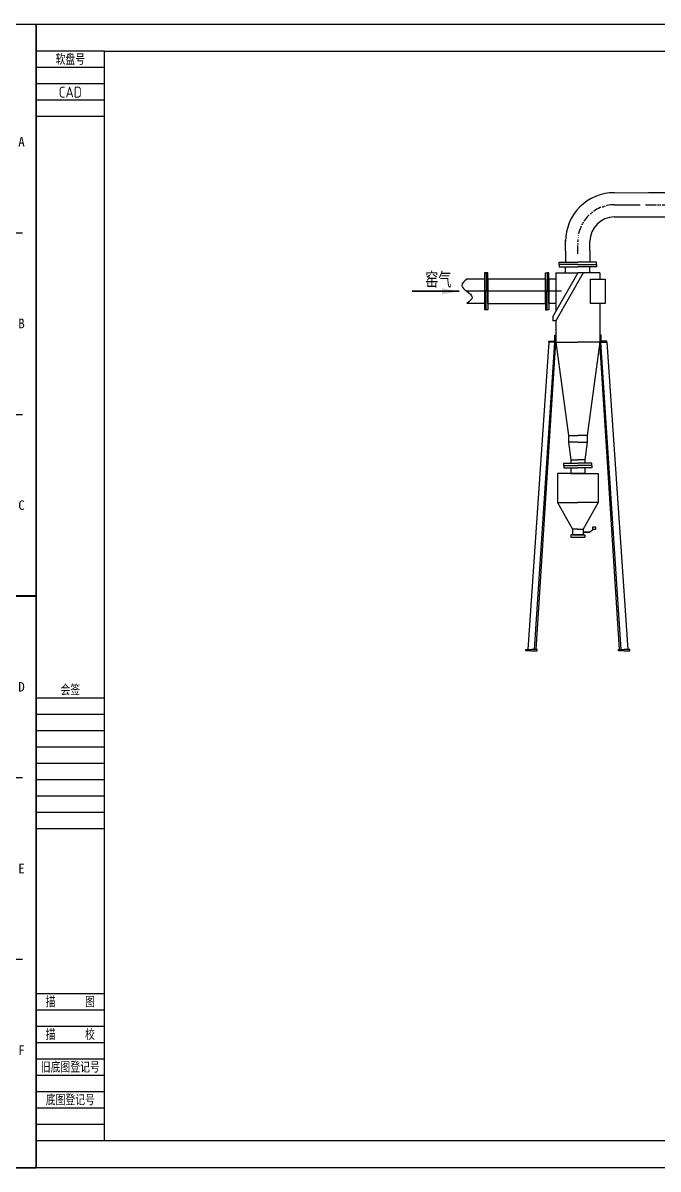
# Model space of a CAD drawing. Header units: millimetres. Extents: x 9671 to 25689, y -17516 to -2951.
# Drawn here: x 24796.3 to 25029.3, y -4598.2 to -4177.4 of the extents above; entities that cross this region are included whole.
import ezdxf
from ezdxf.enums import TextEntityAlignment as Align

# ---------------------------------------------------------------- set-up
doc = ezdxf.new("R2010")
doc.units = ezdxf.units.MM
for name, pattern in [('1', [0]), ('CENTER', [50.8, 31.75, -6.35, 6.35, -6.35]), ('GBDIVIDE2X', [17, 10, -2, 0.5, -2, 0.5, -2]), ('GEN7', [13.75, 9.75, -1.5, 1, -1.5])]:
    doc.linetypes.add(name, pattern=pattern)
for name, color, linetype in [('2A', 7, 'GEN7'), ('CEN', 1, 'CENTER'), ('CON', 7, 'Continuous'), ('CONX', 1, 'Continuous'), ('DIVIDE', 1, 'GBDIVIDE2X'), ('RAHM2', 1, 'Continuous'), ('RAHM3', 2, 'Continuous'), ('RAHM5', 7, 'Continuous'), ('sb', 2, 'Continuous')]:
    doc.layers.add(name, color=color, linetype=linetype)
doc.styles.add('HZ', font='SIMHEI.TTF', dxfattribs={"width": 0.75})
doc.styles.add('QSDI', font='SimSun.ttf', dxfattribs={"width": 0.8})
doc.styles.add('USER1', font='gbenor.shx', dxfattribs={"bigfont": 'gbcbig.shx'})

# ---------------------------------------------------------------- blocks, each defined once
blk = doc.blocks.new('2#图框，横')
for p, q in [((7777.69, 0), (7777.69, 420)), ((7777.69, 420), (8371.69, 420)), ((8371.69, 420), (8371.69, 0)), ((7872.57, 415), (7872.57, 410)), ((7942.44, 415), (7942.44, 410)), ((8012.32, 415), (8012.32, 410)), ((8152.07, 415), (8152.07, 410)), ((8221.94, 415), (8221.94, 410)), ((8291.82, 415), (8291.82, 410)), ((8361.69, 343.33), (8366.69, 343.33)), ((8371.69, 0), (8371.69, 297)), ((7797.69, 276.67), (7802.69, 276.67)), ((8361.69, 276.67), (8366.69, 276.67)), ((7797.69, 143.33), (7802.69, 143.33)), ((8361.69, 143.33), (8366.69, 143.33)), ((7797.69, 76.67), (7802.69, 76.67)), ((8361.69, 76.67), (8366.69, 76.67)), ((7872.57, 10), (7872.57, 5)), ((7942.44, 10), (7942.44, 5)), ((8012.32, 10), (8012.32, 5)), ((8152.07, 10), (8152.07, 5)), ((8221.94, 10), (8221.94, 5)), ((8291.82, 10), (8291.82, 5)), ((8371.69, 0), (7777.69, 0)), ((7951.69, 0), (8371.69, 0))]:
    blk.add_line(p, q)
for points, const_width in [([(8082.19, 410), (8082.19, 420)], 0.8), ([(8082.19, 410), (8082.19, 420)], 0.5), ([(7802.69, 210), (7792.69, 210)], 0.8), ([(8361.69, 210), (8371.69, 210)], 0.8), ([(7792.69, 210), (7802.69, 210)], 0.5), ([(8361.69, 210), (8371.69, 210)], 0.5), ([(8082.19, 10), (8082.19, 0)], 0.8), ([(8082.19, 10), (8082.19, 0)], 0.5)]:
    blk.add_lwpolyline(points, dxfattribs=dict(const_width=const_width))
blk.add_lwpolyline([(7802.69, 10, 1, 1, 0), (7802.69, 410, 0.6, 0.6, 0), (8361.69, 410, 0.6, 0.6, 0), (8361.69, 10, 0.6, 0.6, 0)], format="xyseb", close=True)
for p in [(7797.69, 276.67), (7797.69, 210), (7797.69, 143.33), (7797.69, 76.67)]:
    blk.add_point(p)
at = {"style": 'QSDI'}
for s, p in [('1', (7836.11, 412.98)), ('2', (7907.86, 412.98)), ('3', (7979.61, 412.98)), ('4', (8051.36, 412.98)), ('5', (8123.11, 412.98)), ('6', (8194.86, 412.98)), ('7', (8266.61, 412.98)), ('8', (8338.36, 412.98)), ('A', (8365.11, 375.02)), ('B', (7796.11, 308.32)), ('B', (8365.11, 308.32)), ('C', (7796.11, 241.62)), ('C', (8365.11, 241.62)), ('D', (7796.11, 174.92)), ('D', (8365.11, 174.92)), ('E', (7796.11, 108.22)), ('E', (8365.11, 108.22)), ('F', (7796.11, 41.52)), ('F', (8365.11, 41.52)), ('1', (7836.11, 2.98)), ('2', (7907.86, 2.98)), ('3', (7979.61, 2.98)), ('4', (8051.36, 2.98)), ('5', (8123.11, 2.98)), ('6', (8194.86, 2.98)), ('7', (8266.61, 2.98)), ('8', (8338.36, 2.98))]:
    blk.add_text(s, height=3.5, dxfattribs=at).set_placement(p)

msp = doc.modelspace()

# ---------------------------------------------------------------- linework, layer by layer
msp.add_line((24826.15, -4587.84), (24801.15, -4587.84))
at = {"layer": '2A', "color": 1}
msp.add_solid([(24956.35, -4275.97), (24956.35, -4275.97), (24949.95, -4277.1), (24949.95, -4274.85)], dxfattribs=at)
at = {"layer": 'CEN', "ltscale": 0.3}
msp.add_line((25013.23, -4244.22), (25025.71, -4244.22), dxfattribs=at)
at = {"layer": 'CEN', "color": 2, "linetype": '1', "ltscale": 0.4}
for p, q in [((24961.16, -4275.96), (24959.08, -4275.96)), ((24978.59, -4275.96), (24961.16, -4275.96)), ((24993.89, -4275.96), (24978.59, -4275.96))]:
    msp.add_line(p, q, dxfattribs=at)
at = {"layer": 'CON', "color": 2, "linetype": '1'}
for p, q in [((24993.04, -4266.18), (24993.04, -4265.33)), ((24999.84, -4266.18), (24993.04, -4266.18)), ((24993.04, -4266.18), (24993.04, -4267.03)), ((24999.84, -4266.18), (24993.04, -4266.18)), ((24999.84, -4266.18), (25006.64, -4266.18)), ((24999.84, -4266.18), (25006.64, -4266.18)), ((25006.64, -4266.18), (25006.64, -4265.33)), ((25006.64, -4266.18), (25006.64, -4267.03)), ((24988.62, -4269.16), (24988.62, -4275.96)), ((24988.62, -4269.16), (24988.62, -4275.96)), ((24989.21, -4269.16), (24988.62, -4269.16)), ((24989.21, -4275.96), (24989.21, -4269.16)), ((24999.84, -4269.16), (24990.72, -4285.19)), ((25001.79, -4269.16), (24991.76, -4286.8)), ((24991.76, -4269.16), (24991.76, -4283.36)), ((24991.76, -4269.16), (24999.84, -4269.16)), ((24993.04, -4267.03), (24999.84, -4267.03)), ((24995.37, -4269.16), (24995.37, -4267.03)), ((25006.64, -4267.03), (24999.84, -4267.03)), ((25007.91, -4269.16), (24999.84, -4269.16)), ((25004.3, -4269.16), (25004.3, -4267.03)), ((25007.91, -4269.16), (25007.91, -4271.54)), ((24989.21, -4271.5), (24989.21, -4275.96)), ((24991.76, -4271.5), (24989.21, -4271.5)), ((24988.62, -4282.76), (24988.62, -4275.96)), ((24988.62, -4282.76), (24988.62, -4275.96)), ((24989.21, -4280.42), (24989.21, -4275.96)), ((24989.21, -4275.96), (24989.21, -4282.76)), ((24989.21, -4282.76), (24988.62, -4282.76)), ((24991.76, -4280.42), (24989.21, -4280.42)), ((25007.91, -4280.44), (25007.91, -4294.66)), ((24990.72, -4285.19), (24990.72, -4286.8)), ((24991.76, -4286.8), (24990.72, -4286.8)), ((24991.76, -4286.8), (24991.76, -4287.2)), ((24991.76, -4287.2), (24991.76, -4294.66)), ((24991.34, -4294.23), (24991.34, -4292.11)), ((24991.34, -4292.11), (24991.76, -4292.11)), ((24991.34, -4292.11), (24991.76, -4292.11)), ((24991.34, -4294.23), (24991.34, -4292.11)), ((25008.34, -4292.11), (25007.91, -4292.11)), ((25008.34, -4292.11), (25007.91, -4292.11)), ((25008.34, -4294.23), (25008.34, -4292.11)), ((25008.34, -4294.23), (25008.34, -4292.11)), ((24989.21, -4294.66), (24989.21, -4294.23)), ((24989.21, -4294.23), (24991.34, -4294.23)), ((24989.21, -4294.23), (24991.34, -4294.23)), ((24989.21, -4294.66), (24989.21, -4294.23)), ((24991.76, -4294.66), (24989.21, -4294.66)), ((24991.76, -4294.66), (24989.21, -4294.66)), ((24991.76, -4294.66), (24996.44, -4328.87)), ((24991.76, -4294.66), (24999.84, -4294.66)), ((25007.91, -4294.66), (24999.84, -4294.66)), ((25007.91, -4294.66), (25003.24, -4328.87)), ((25007.91, -4294.66), (25010.46, -4294.66)), ((25007.91, -4294.66), (25010.46, -4294.66)), ((25007.91, -4294.66), (25010.46, -4294.66)), ((25007.91, -4294.66), (25010.46, -4294.66)), ((25010.46, -4294.23), (25008.34, -4294.23)), ((25010.46, -4294.23), (25008.34, -4294.23)), ((25010.46, -4294.23), (25008.34, -4294.23)), ((25010.46, -4294.23), (25008.34, -4294.23)), ((25010.46, -4294.66), (25010.46, -4294.23)), ((25010.46, -4294.66), (25010.46, -4294.23)), ((25010.46, -4294.66), (25010.46, -4294.23)), ((25010.46, -4294.66), (25010.46, -4294.23)), ((24996.44, -4328.87), (24996.44, -4331.42)), ((24996.44, -4328.87), (24999.84, -4328.87)), ((25003.24, -4328.87), (24999.84, -4328.87)), ((25003.24, -4328.87), (25003.24, -4331.42)), ((24996.44, -4331.42), (24997.29, -4337.8)), ((24999.84, -4331.42), (24996.44, -4331.42)), ((24999.84, -4331.42), (25003.24, -4331.42)), ((25003.24, -4331.42), (25002.39, -4337.8)), ((24997.29, -4337.8), (24997.29, -4339.07)), ((24997.29, -4337.8), (24999.84, -4337.8)), ((25002.39, -4337.8), (24999.84, -4337.8)), ((25002.39, -4337.8), (25002.39, -4339.07)), ((24994.74, -4339.07), (24999.84, -4339.07)), ((24994.74, -4339.92), (24994.74, -4339.07)), ((24994.74, -4339.92), (24999.84, -4339.92)), ((24994.74, -4339.92), (24999.84, -4339.92)), ((24994.74, -4339.92), (24994.74, -4340.77)), ((24994.74, -4340.77), (24999.84, -4340.77)), ((24997.29, -4340.77), (24997.29, -4342.9)), ((25004.94, -4339.07), (24999.84, -4339.07)), ((25004.94, -4339.92), (24999.84, -4339.92)), ((25004.94, -4339.92), (24999.84, -4339.92)), ((25004.94, -4340.77), (24999.84, -4340.77)), ((25002.39, -4340.77), (25002.39, -4342.9)), ((25004.94, -4339.92), (25004.94, -4339.07)), ((25004.94, -4339.92), (25004.94, -4340.77)), ((24992.4, -4342.9), (24992.4, -4353.52)), ((24999.84, -4342.9), (24992.4, -4342.9)), ((24997.29, -4342.9), (24999.84, -4342.9)), ((25002.39, -4342.9), (24999.84, -4342.9)), ((24999.84, -4342.9), (25007.27, -4342.9)), ((25007.27, -4342.9), (25007.27, -4353.52)), ((24992.4, -4353.52), (24997.92, -4363.3)), ((24992.4, -4353.52), (24999.84, -4353.52)), ((25007.27, -4353.52), (24999.84, -4353.52)), ((25007.27, -4353.52), (25001.75, -4363.3)), ((24997.92, -4363.3), (24997.92, -4365.42)), ((24999.84, -4363.3), (24997.92, -4363.3)), ((24999.84, -4363.3), (25001.75, -4363.3)), ((25001.75, -4363.3), (25001.75, -4365.42)), ((24997.29, -4365.42), (24997.29, -4366.19)), ((24999.84, -4365.42), (24997.29, -4365.42)), ((24997.92, -4365.42), (24999.84, -4365.42)), ((25001.75, -4365.42), (24999.84, -4365.42)), ((24999.84, -4365.42), (25002.39, -4365.42)), ((25004.09, -4364.43), (25001.79, -4364.43)), ((25002.39, -4365.42), (25002.39, -4366.19))]:
    msp.add_line(p, q, dxfattribs=at)
msp.add_lwpolyline([(25004.49, -4271.54), (25009.83, -4271.54), (25009.83, -4280.44), (25004.49, -4280.44)], close=True, dxfattribs=at)
at = {"layer": 'DEFPOINTS', "color": 2, "linetype": '1'}
msp.add_point((24999.84, -4368.34), dxfattribs=at)
at = {"layer": 'DIVIDE', "color": 2, "linetype": '1', "ltscale": 0.3}
for p, q in [((25013.19, -4239.76), (25025.71, -4239.75)), ((25025.71, -4239.75), (25036.78, -4239.75)), ((25013.22, -4248.68), (25025.71, -4248.68)), ((25025.71, -4248.68), (25036.78, -4248.68)), ((24995.34, -4261.11), (24995.34, -4257.21)), ((25004.29, -4261.11), (25004.29, -4257.6)), ((24995.34, -4261.11), (24995.34, -4265.33)), ((25004.29, -4261.11), (25004.29, -4265.33)), ((24993.04, -4265.33), (24999.84, -4265.33)), ((25006.64, -4265.33), (24999.84, -4265.33))]:
    msp.add_line(p, q, dxfattribs=at)
at = {"layer": 'DIVIDE', "ltscale": 0.3}
for p, q in [((25025.71, -4244.22), (25036.78, -4244.22)), ((24995.34, -4261.11), (24995.34, -4257.61)), ((24999.84, -4262.16), (24999.84, -4257.6)), ((24999.84, -4257.66), (24999.84, -4257.6))]:
    msp.add_line(p, q, dxfattribs=at)
at = {"layer": 'DIVIDE', "color": 2, "linetype": '1', "ltscale": 0.2}
for p, q in [((24965.58, -4269.16), (24965.58, -4282.69)), ((24966.18, -4269.16), (24965.58, -4269.16)), ((24965.58, -4271.5), (24959.08, -4271.5)), ((24965.58, -4280.42), (24959.08, -4280.42))]:
    msp.add_line(p, q, dxfattribs=at)
at = {"layer": 'DIVIDE', "color": 2, "linetype": '1'}
for p, q in [((24966.77, -4269.16), (24966.18, -4269.16)), ((24966.18, -4269.16), (24966.18, -4275.96)), ((24988.02, -4269.16), (24988.62, -4269.16)), ((24966.77, -4271.5), (24966.77, -4275.96)), ((24966.18, -4282.76), (24966.18, -4275.96)), ((24966.77, -4275.96), (24966.77, -4282.76)), ((24966.77, -4280.42), (24966.77, -4275.96)), ((24988.02, -4280.42), (24988.02, -4275.96)), ((24965.58, -4282.69), (24966.77, -4282.69)), ((24966.77, -4282.76), (24966.18, -4282.76)), ((24988.02, -4282.76), (24988.62, -4282.76)), ((25001.79, -4364.43), (25004.09, -4364.43))]:
    msp.add_line(p, q, dxfattribs=at)
at = {"layer": 'DIVIDE', "color": 2, "linetype": '1', "ltscale": 0.1}
for p, q in [((24966.18, -4269.16), (24966.18, -4275.96)), ((24966.77, -4275.96), (24966.77, -4269.16)), ((24988.02, -4275.96), (24988.02, -4269.16)), ((24966.77, -4271.5), (24966.77, -4280.42)), ((24988.02, -4271.5), (24966.77, -4271.5)), ((24988.02, -4271.5), (24988.02, -4275.96)), ((24966.18, -4282.76), (24966.18, -4275.96)), ((24988.02, -4275.96), (24988.02, -4282.76)), ((24966.77, -4280.42), (24988.02, -4280.42))]:
    msp.add_line(p, q, dxfattribs=at)
at = {"layer": 'DIVIDE', "color": 2, "linetype": 'ByBlock', "ltscale": 0.4}
for p, q in [((24989.21, -4294.66), (24981.48, -4407.53)), ((24983.98, -4407.53), (24991.41, -4294.66)), ((24984.53, -4407.53), (24991.76, -4294.66)), ((25015.15, -4407.53), (25007.91, -4294.66)), ((25015.7, -4407.53), (25008.27, -4294.66)), ((25010.46, -4294.66), (25018.19, -4407.53))]:
    msp.add_line(p, q, dxfattribs=at)
at = {"layer": 'DIVIDE', "color": 2, "linetype": 'ByBlock', "ltscale": 0.5}
for p, q in [((24980.71, -4407.96), (24980.71, -4407.53)), ((24980.71, -4407.53), (24982.84, -4407.53)), ((24982.84, -4407.96), (24980.71, -4407.96)), ((24984.96, -4407.53), (24982.84, -4407.53)), ((24982.84, -4407.96), (24984.96, -4407.96)), ((24984.96, -4407.96), (24984.96, -4407.53)), ((25014.71, -4407.53), (25016.84, -4407.53)), ((25014.71, -4407.96), (25014.71, -4407.53)), ((25016.84, -4407.96), (25014.71, -4407.96)), ((25018.96, -4407.53), (25016.84, -4407.53)), ((25016.84, -4407.96), (25018.96, -4407.96)), ((25018.96, -4407.96), (25018.96, -4407.53))]:
    msp.add_line(p, q, dxfattribs=at)
at = {"layer": 'DIVIDE', "color": 2, "linetype": '1', "ltscale": 0.3}
for centre, radius, start, end in [((25013.19, -4257.61), 17.85, 90.0077, 180.026), ((25013.22, -4257.6), 8.92, 90, 180)]:
    msp.add_arc(centre, radius, start, end, dxfattribs=at)
at = {"layer": 'DIVIDE', "ltscale": 0.3}
msp.add_arc((25013.23, -4257.6), 13.39, 90, 180, dxfattribs=at)
at = {"layer": 'DIVIDE', "color": 2, "linetype": '1', "ltscale": 0.1}
msp.add_spline([(24959.08, -4271.5), (24957.3, -4273.79), (24959.08, -4275.96), (24961.07, -4278.13), (24959.08, -4280.42)], degree=3, dxfattribs=at)
at = {"layer": 'RAHM2', "color": 1}
for p, q in [((24826.15, -4431.34), (24801.15, -4431.34)), ((24826.15, -4443.34), (24801.15, -4443.34)), ((24826.15, -4455.34), (24801.15, -4455.34)), ((24826.15, -4467.34), (24801.15, -4467.34))]:
    msp.add_line(p, q, dxfattribs=at)
at = {"layer": 'RAHM3'}
for p, q in [((24826.15, -4425.34), (24801.15, -4425.34)), ((24826.15, -4437.34), (24801.15, -4437.34)), ((24826.15, -4449.34), (24801.15, -4449.34)), ((24826.15, -4461.34), (24801.15, -4461.34)), ((24826.15, -4473.34), (24801.15, -4473.34))]:
    msp.add_line(p, q, dxfattribs=at)
at = {"layer": 'RAHM5', "color": 1}
for p, q in [((24801.15, -4597.84), (24801.15, -4177.84)), ((24826.15, -4187.84), (24801.15, -4187.84)), ((24826.15, -4193.84), (24801.15, -4193.84)), ((24826.15, -4199.84), (24801.15, -4199.84)), ((24826.15, -4205.84), (24801.15, -4205.84)), ((24826.15, -4211.84), (24801.15, -4211.84)), ((24826.15, -4533.84), (24801.15, -4533.84)), ((24826.15, -4539.84), (24801.15, -4539.84)), ((24826.15, -4545.84), (24801.15, -4545.84)), ((24826.15, -4551.84), (24801.15, -4551.84)), ((24826.15, -4557.84), (24801.15, -4557.84)), ((24826.15, -4563.84), (24801.15, -4563.84)), ((24826.15, -4569.84), (24801.15, -4569.84)), ((24826.15, -4575.84), (24801.15, -4575.84)), ((24826.15, -4581.84), (24801.15, -4581.84))]:
    msp.add_line(p, q, dxfattribs=at)
msp.add_lwpolyline([(24801.15, -4177.84), (25395.15, -4177.84), (25395.15, -4597.84), (24801.15, -4597.84)], dxfattribs=at)
msp.add_lwpolyline([(24826.15, -4587.84), (24826.15, -4187.84), (25385.15, -4187.84), (25385.15, -4587.84)], close=True, dxfattribs=at)
at = {"layer": 'sb', "color": 2, "linetype": '1'}
for p, q in [((25004.09, -4364.43), (25005.34, -4363.43)), ((24997.29, -4366.19), (25002.39, -4366.19))]:
    msp.add_line(p, q, dxfattribs=at)
at = {"layer": 'sb', "color": 4, "const_width": 0.6}
msp.add_lwpolyline([(24938.94, -4275.97), (24956.35, -4275.97)], dxfattribs=at)
at = {"layer": 'sb', "color": 2, "linetype": '1'}
msp.add_lwpolyline([(25005.34, -4362.43), (25006.35, -4362.43), (25006.35, -4363.43), (25005.34, -4363.43)], close=True, dxfattribs=at)

# ---------------------------------------------------------------- block references
msp.add_blockref('2#图框，横', (16429.45, -4597.84))

# ---------------------------------------------------------------- texts
at = {"layer": 'CONX', "style": 'HZ', "width": 0.7}
msp.add_text('窑气', height=5, dxfattribs=at).set_placement((24943.87, -4274.1))
at = {"layer": 'RAHM5', "color": 1, "style": 'USER1'}
for s, p in [('软盘号', (24813.65, -4192.84)), ('CAD', (24813.65, -4204.84)), ('会签', (24813.65, -4424.34)), ('描     图', (24813.65, -4538.84)), ('描     校', (24813.65, -4550.84)), ('旧底图登记号', (24813.65, -4562.84)), ('底图登记号', (24813.65, -4574.84))]:
    msp.add_text(s, height=4, dxfattribs=at).set_placement(p, align=Align.CENTER)

doc.saveas('drawing.dxf')
